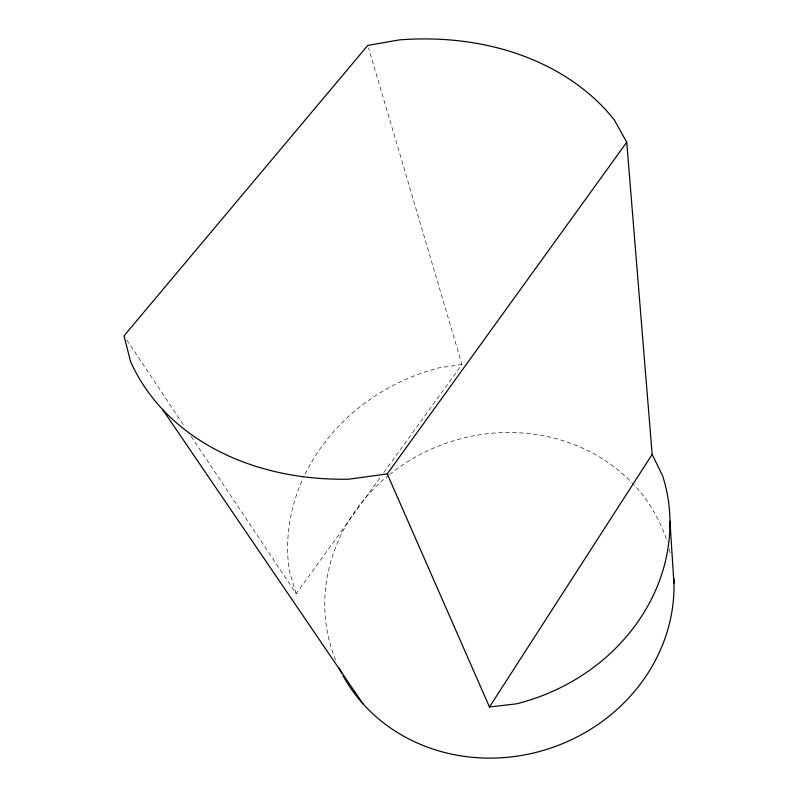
<?xml version="1.0" encoding="UTF-8"?>
<svg xmlns="http://www.w3.org/2000/svg" width="798" height="798" viewBox="0 0 798 798"><rect width="100%" height="100%" fill="white"/><g stroke="black" fill="none" stroke-linecap="round" stroke-linejoin="round"><path stroke-width="0.6" stroke-dasharray="3.99 2.99" d="M191.081 436.287L296.178 593.652L380.895 476.556M383.818 472.516L461.962 364.506L368.486 47.8M461.962 364.506L438.79 367.888A193.306 172.208 -19 0 0 303.509 477.443M126.772 339.998L184.857 426.96M296.178 593.652L289.305 570.899A193.306 172.208 -19 0 1 303.001 478.551M669.293 549.134A176.159 161.156 -19 0 1 670.44 553.862M335.609 660.096A176.159 161.156 -19 0 1 388.516 475.379M389.464 474.611A176.159 161.156 -19 0 1 667.318 542.181"/><path stroke-width="1.2" d="M387.239 473.912L489.473 706.998L652.156 454.411L626.739 142.234L614.33 119.949A273.205 213.006 -19 0 0 399.369 39.9L367.778 45.406L124.009 335.848L130.513 361.344A273.205 213.006 -19 0 0 348.916 479.189L387.239 473.912L626.739 142.234M489.473 706.998L516.296 703.866A193.306 172.208 -19 0 0 662.719 476.077L652.156 454.411M162.543 409.404L363.03 703.846M669.971 521.194L673.991 584.355A176.159 161.156 -19 0 1 540.346 751.257A176.159 161.156 -19 0 1 342.98 675.627M673.791 578.211A176.159 161.156 -19 0 1 673.971 583.129M341.833 673.472A176.159 161.156 -19 0 1 339.12 668.066"/></g></svg>
